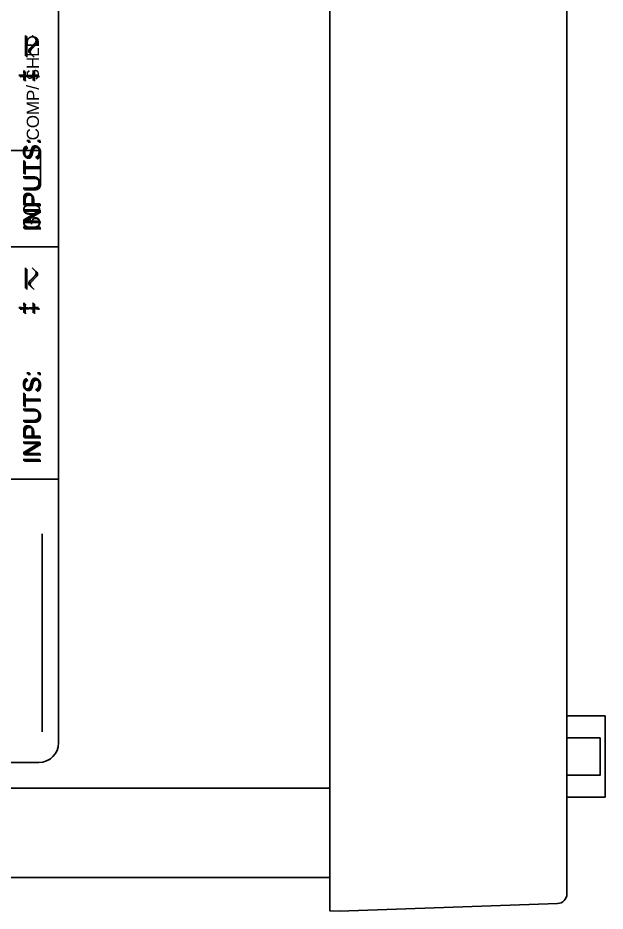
# Model space of a CAD drawing. Extents: x 0.5 to 23.7, y 0.2 to 17.2.
# Drawn here: x 13.1 to 15.488, y 1.73 to 5.363 of the extents above; entities that cross this region are included whole.
import ezdxf

# ---------------------------------------------------------------- set-up
doc = ezdxf.new("R2010")
doc.units = 0
doc.header["$MEASUREMENT"] = 0
for name, color, linetype in [('2_02__B-___3__DI___4__DO__', 7, 'CONTINUOUS'), ('2_03__1-___4__DI___4__DO__', 7, 'CONTINUOUS'), ('2_04__C-___4__DI___4__DO__', 7, 'CONTINUOUS'), ('2_06__9-___10__RTD_INPUTS', 7, 'CONTINUOUS'), ('2_07__3-___8__DI', 7, 'CONTINUOUS'), ('2_08__D-___4__DI___3__DO__', 7, 'CONTINUOUS'), ('3_02__B-___3__DI___4__DO__', 7, 'CONTINUOUS'), ('3_03__1-___4__DI___4__DO__', 7, 'CONTINUOUS'), ('3_04__C-___4__DI___4__DO__', 7, 'CONTINUOUS'), ('3_06__3-___8__DI', 7, 'CONTINUOUS'), ('3_07__D-___4__DI___3__DO__', 7, 'CONTINUOUS'), ('4_02__B-_A-___3__DI___4__D', 7, 'CONTINUOUS'), ('4_03__1-_A-___4__DI___4__D', 7, 'CONTINUOUS'), ('4_04__C-_A-___4__DI___4__D', 7, 'CONTINUOUS'), ('4_06__9-_A-___10__RTD_INPU', 7, 'CONTINUOUS'), ('4_07__3-_A-___8__DI____1__', 7, 'CONTINUOUS'), ('4_08__D-_A-___4__DI___3__D', 7, 'CONTINUOUS'), ('4_10__B-_7-___3__DI___4__D', 7, 'CONTINUOUS'), ('4_11__1-_7-___4__DI___4__D', 7, 'CONTINUOUS'), ('4_12__C-_7-___4__DI___4__D', 7, 'CONTINUOUS'), ('4_14__9-_7-___10__RTD_INPU', 7, 'CONTINUOUS'), ('4_15__3-_7-___8__DI____1__', 7, 'CONTINUOUS'), ('4_16__D-_7-___4__DI___3__D', 7, 'CONTINUOUS'), ('6_00____DWG', 7, 'CONTINUOUS')]:
    doc.layers.add(name, color=color, linetype=linetype)
doc.styles.add('ARIAL', font='arial.ttf')

msp = doc.modelspace()

# ---------------------------------------------------------------- linework, layer by layer
at = {"layer": '2_02__B-___3__DI___4__DO__'}
msp.add_lwpolyline([(13.1329, 5.2074), (13.1329, 5.2904)], dxfattribs=at)
msp.add_lwpolyline([(13.1619, 5.2074), (13.1481, 5.2214, -0.328455), (13.1502, 5.2374), (13.1724, 5.2597, 0.339292), (13.1744, 5.2756), (13.1599, 5.2904)], format="xyb", dxfattribs=at)
at = {"layer": '2_03__1-___4__DI___4__DO__'}
msp.add_lwpolyline([(13.1329, 5.2074), (13.1329, 5.2904)], dxfattribs=at)
msp.add_lwpolyline([(13.1619, 5.2074), (13.1481, 5.2214, -0.328455), (13.1502, 5.2374), (13.1724, 5.2597, 0.339292), (13.1744, 5.2756), (13.1599, 5.2904)], format="xyb", dxfattribs=at)
at = {"layer": '2_04__C-___4__DI___4__DO__'}
msp.add_lwpolyline([(13.1329, 5.2075), (13.1329, 5.2905)], dxfattribs=at)
msp.add_lwpolyline([(13.1619, 5.2075), (13.1481, 5.2215, -0.328455), (13.1502, 5.2375), (13.1724, 5.2598, 0.339292), (13.1744, 5.2757), (13.1599, 5.2905)], format="xyb", dxfattribs=at)
at = {"layer": '2_06__9-___10__RTD_INPUTS'}
msp.add_lwpolyline([(13.0568, 4.8234), (13.1918, 4.8234), (13.1918, 4.6884)], dxfattribs=at)
at = {"layer": '2_07__3-___8__DI'}
msp.add_lwpolyline([(13.1368, 5.2035), (13.1368, 5.2865)], dxfattribs=at)
msp.add_lwpolyline([(13.1658, 5.2035), (13.152, 5.2175, -0.328455), (13.1541, 5.2335), (13.1762, 5.2558, 0.339292), (13.1783, 5.2717), (13.1638, 5.2865)], format="xyb", dxfattribs=at)
at = {"layer": '2_08__D-___4__DI___3__DO__'}
msp.add_lwpolyline([(13.1312, 5.2083), (13.1312, 5.2913)], dxfattribs=at)
msp.add_lwpolyline([(13.1602, 5.2083), (13.1464, 5.2223, -0.328455), (13.1485, 5.2383), (13.1707, 5.2606, 0.339292), (13.1727, 5.2765), (13.1582, 5.2913)], format="xyb", dxfattribs=at)
at = {"layer": '3_02__B-___3__DI___4__DO__'}
msp.add_lwpolyline([(13.1329, 4.2624), (13.1329, 4.3454)], dxfattribs=at)
msp.add_lwpolyline([(13.1619, 4.2624), (13.1481, 4.2764, -0.328455), (13.1502, 4.2924), (13.1724, 4.3147, 0.339292), (13.1744, 4.3306), (13.1599, 4.3454)], format="xyb", dxfattribs=at)
at = {"layer": '3_03__1-___4__DI___4__DO__'}
msp.add_lwpolyline([(13.1329, 4.2624), (13.1329, 4.3454)], dxfattribs=at)
msp.add_lwpolyline([(13.1619, 4.2624), (13.1481, 4.2764, -0.328455), (13.1502, 4.2924), (13.1724, 4.3147, 0.339292), (13.1744, 4.3306), (13.1599, 4.3454)], format="xyb", dxfattribs=at)
at = {"layer": '3_04__C-___4__DI___4__DO__'}
msp.add_lwpolyline([(13.1329, 4.2625), (13.1329, 4.3455)], dxfattribs=at)
msp.add_lwpolyline([(13.1619, 4.2625), (13.1481, 4.2765, -0.328455), (13.1502, 4.2925), (13.1724, 4.3147, 0.339292), (13.1744, 4.3307), (13.1599, 4.3455)], format="xyb", dxfattribs=at)
at = {"layer": '3_06__3-___8__DI'}
msp.add_lwpolyline([(13.1368, 4.2585), (13.1368, 4.3415)], dxfattribs=at)
msp.add_lwpolyline([(13.1658, 4.2585), (13.152, 4.2725, -0.328455), (13.1541, 4.2885), (13.1762, 4.3108, 0.339292), (13.1783, 4.3267), (13.1638, 4.3415)], format="xyb", dxfattribs=at)
at = {"layer": '3_07__D-___4__DI___3__DO__'}
msp.add_lwpolyline([(13.1312, 4.2633), (13.1312, 4.3463)], dxfattribs=at)
msp.add_lwpolyline([(13.1602, 4.2633), (13.1464, 4.2773, -0.328455), (13.1485, 4.2933), (13.1707, 4.3156, 0.339292), (13.1727, 4.3315), (13.1582, 4.3463)], format="xyb", dxfattribs=at)
at = {"layer": '4_02__B-_A-___3__DI___4__D'}
msp.add_lwpolyline([(13.1329, 5.2074), (13.1329, 5.2904)], dxfattribs=at)
msp.add_lwpolyline([(13.1619, 5.2074), (13.1481, 5.2214, -0.328455), (13.1502, 5.2374), (13.1724, 5.2597, 0.339292), (13.1744, 5.2756), (13.1599, 5.2904)], format="xyb", dxfattribs=at)
at = {"layer": '4_03__1-_A-___4__DI___4__D'}
msp.add_lwpolyline([(13.1329, 5.2074), (13.1329, 5.2904)], dxfattribs=at)
msp.add_lwpolyline([(13.1619, 5.2074), (13.1481, 5.2214, -0.328455), (13.1502, 5.2374), (13.1724, 5.2597, 0.339292), (13.1744, 5.2756), (13.1599, 5.2904)], format="xyb", dxfattribs=at)
at = {"layer": '4_04__C-_A-___4__DI___4__D'}
msp.add_lwpolyline([(13.1329, 5.2075), (13.1329, 5.2905)], dxfattribs=at)
msp.add_lwpolyline([(13.1619, 5.2075), (13.1481, 5.2215, -0.328455), (13.1502, 5.2375), (13.1724, 5.2597, 0.339292), (13.1744, 5.2757), (13.1599, 5.2905)], format="xyb", dxfattribs=at)
at = {"layer": '4_06__9-_A-___10__RTD_INPU'}
msp.add_lwpolyline([(13.0568, 4.8234), (13.1918, 4.8234), (13.1918, 4.6884)], dxfattribs=at)
at = {"layer": '4_07__3-_A-___8__DI____1__'}
msp.add_lwpolyline([(13.1368, 5.2035), (13.1368, 5.2865)], dxfattribs=at)
msp.add_lwpolyline([(13.1658, 5.2035), (13.152, 5.2175, -0.328455), (13.1541, 5.2335), (13.1762, 5.2558, 0.339292), (13.1783, 5.2717), (13.1638, 5.2865)], format="xyb", dxfattribs=at)
at = {"layer": '4_08__D-_A-___4__DI___3__D'}
msp.add_lwpolyline([(13.1312, 5.2083), (13.1312, 5.2913)], dxfattribs=at)
msp.add_lwpolyline([(13.1602, 5.2083), (13.1464, 5.2223, -0.328455), (13.1485, 5.2383), (13.1707, 5.2605, 0.339292), (13.1727, 5.2765), (13.1582, 5.2913)], format="xyb", dxfattribs=at)
at = {"layer": '4_10__B-_7-___3__DI___4__D'}
msp.add_lwpolyline([(13.1329, 5.2074), (13.1329, 5.2904)], dxfattribs=at)
msp.add_lwpolyline([(13.1619, 5.2074), (13.1481, 5.2214, -0.328455), (13.1502, 5.2374), (13.1724, 5.2597, 0.339292), (13.1744, 5.2756), (13.1599, 5.2904)], format="xyb", dxfattribs=at)
at = {"layer": '4_11__1-_7-___4__DI___4__D'}
msp.add_lwpolyline([(13.1329, 5.2074), (13.1329, 5.2904)], dxfattribs=at)
msp.add_lwpolyline([(13.1619, 5.2074), (13.1481, 5.2214, -0.328455), (13.1502, 5.2374), (13.1724, 5.2597, 0.339292), (13.1744, 5.2756), (13.1599, 5.2904)], format="xyb", dxfattribs=at)
at = {"layer": '4_12__C-_7-___4__DI___4__D'}
msp.add_lwpolyline([(13.1329, 5.2075), (13.1329, 5.2905)], dxfattribs=at)
msp.add_lwpolyline([(13.1619, 5.2075), (13.1481, 5.2215, -0.328455), (13.1502, 5.2375), (13.1724, 5.2598, 0.339292), (13.1744, 5.2757), (13.1599, 5.2905)], format="xyb", dxfattribs=at)
at = {"layer": '4_14__9-_7-___10__RTD_INPU'}
msp.add_lwpolyline([(13.0568, 4.8234), (13.1918, 4.8234), (13.1918, 4.6884)], dxfattribs=at)
at = {"layer": '4_15__3-_7-___8__DI____1__'}
msp.add_lwpolyline([(13.1368, 5.2035), (13.1368, 5.2865)], dxfattribs=at)
msp.add_lwpolyline([(13.1658, 5.2035), (13.152, 5.2175, -0.328455), (13.1541, 5.2335), (13.1762, 5.2558, 0.339292), (13.1783, 5.2717), (13.1638, 5.2865)], format="xyb", dxfattribs=at)
at = {"layer": '4_16__D-_7-___4__DI___3__D'}
msp.add_lwpolyline([(13.1312, 5.2083), (13.1312, 5.2912)], dxfattribs=at)
msp.add_lwpolyline([(13.1602, 5.2083), (13.1464, 5.2223, -0.328455), (13.1485, 5.2382), (13.1707, 5.2605, 0.339292), (13.1727, 5.2765), (13.1582, 5.2912)], format="xyb", dxfattribs=at)
at = {"layer": '6_00____DWG'}
for points in [[(15.2945, 9.2558), (14.408, 9.2867), (14.368, 9.2853), (14.368, 1.7319), (14.408, 1.7305), (15.2945, 1.7614, 0.404026), (15.3325, 1.8008), (15.3325, 9.2164, 0.404026)], [(13.1859, 8.6601), (9.476, 8.6601, 0.414213), (9.396, 8.5801), (9.396, 2.4152, 0.414212), (9.476, 2.3352), (13.1859, 2.3352, 0.414211), (13.2659, 2.4152), (13.2659, 8.5801, 0.414219)]]:
    msp.add_lwpolyline(points, format="xyb", close=True, dxfattribs=at)
for points in [[(14.368, 1.8669), (9.2287, 1.8669), (9.2287, 9.1503), (14.368, 9.1503)], [(13.2659, 8.5801), (13.2659, 2.4152), (13.2659, 2.4152), (13.2643, 2.3991), (13.2596, 2.384), (13.2523, 2.3705), (13.2425, 2.3586), (13.2307, 2.3488), (13.2171, 2.3415), (13.202, 2.3368), (13.1859, 2.3352), (9.476, 2.3352), (9.4598, 2.3368), (9.4448, 2.3415), (9.4312, 2.3488), (9.4194, 2.3586), (9.4096, 2.3705), (9.4023, 2.384), (9.3976, 2.3991), (9.396, 2.4152), (9.396, 8.5801)], [(13.2659, 4.4318), (9.396, 4.4318)], [(13.2659, 3.4868), (9.396, 3.4868)], [(13.1985, 2.4602), (13.1985, 3.2652)], [(15.3325, 2.524), (15.4879, 2.524), (15.488, 2.194), (15.3325, 2.194)], [(15.3325, 2.435), (15.4676, 2.435), (15.4676, 2.283), (15.3325, 2.283)], [(9.2287, 2.231), (14.368, 2.231)]]:
    msp.add_lwpolyline(points, dxfattribs=at)

# ---------------------------------------------------------------- texts
at = {"layer": '2_02__B-___3__DI___4__DO__', "style": 'ARIAL'}
for s, height, p in [('‡', 0.0688, (13.1779, 5.1015)), ('INPUTS:', 0.06883, (13.1908, 4.4966))]:
    msp.add_text(s, height=height, rotation=90, dxfattribs=at).set_placement(p)
at = {"layer": '2_03__1-___4__DI___4__DO__', "style": 'ARIAL'}
for s, height, p in [('‡', 0.0688, (13.1779, 5.1015)), ('INPUTS:', 0.06883, (13.1908, 4.4966))]:
    msp.add_text(s, height=height, rotation=90, dxfattribs=at).set_placement(p)
at = {"layer": '2_04__C-___4__DI___4__DO__', "style": 'ARIAL'}
for s, height, p in [('‡', 0.0688, (13.1779, 5.1016)), ('INPUTS:', 0.06883, (13.1908, 4.4967))]:
    msp.add_text(s, height=height, rotation=90, dxfattribs=at).set_placement(p)
at = {"layer": '2_06__9-___10__RTD_INPUTS', "style": 'ARIAL'}
for s, height, p in [('COMP/ SHLD', 0.04917, (13.1855, 4.8647)), ('30', 0.06883, (13.1907, 4.5037))]:
    msp.add_text(s, height=height, rotation=90, dxfattribs=at).set_placement(p)
at = {"layer": '2_07__3-___8__DI', "style": 'ARIAL'}
for s, height, p in [('‡', 0.0688, (13.1817, 5.0976)), ('INPUTS:', 0.06883, (13.1946, 4.4927))]:
    msp.add_text(s, height=height, rotation=90, dxfattribs=at).set_placement(p)
at = {"layer": '2_08__D-___4__DI___3__DO__', "style": 'ARIAL'}
for s, height, p in [('‡', 0.0688, (13.1761, 5.1024)), ('INPUTS:', 0.06883, (13.1891, 4.4975))]:
    msp.add_text(s, height=height, rotation=90, dxfattribs=at).set_placement(p)
at = {"layer": '3_02__B-___3__DI___4__DO__', "style": 'ARIAL'}
for s, height, p in [('‡', 0.0688, (13.1779, 4.1565)), ('INPUTS:', 0.06883, (13.1908, 3.5516))]:
    msp.add_text(s, height=height, rotation=90, dxfattribs=at).set_placement(p)
at = {"layer": '3_03__1-___4__DI___4__DO__', "style": 'ARIAL'}
for s, height, p in [('‡', 0.0688, (13.1779, 4.1565)), ('INPUTS:', 0.06883, (13.1908, 3.5516))]:
    msp.add_text(s, height=height, rotation=90, dxfattribs=at).set_placement(p)
at = {"layer": '3_04__C-___4__DI___4__DO__', "style": 'ARIAL'}
for s, height, p in [('‡', 0.0688, (13.1779, 4.1566)), ('INPUTS:', 0.06883, (13.1908, 3.5516))]:
    msp.add_text(s, height=height, rotation=90, dxfattribs=at).set_placement(p)
at = {"layer": '3_06__3-___8__DI', "style": 'ARIAL'}
for s, height, p in [('‡', 0.0688, (13.1817, 4.1526)), ('INPUTS:', 0.06883, (13.1946, 3.5477))]:
    msp.add_text(s, height=height, rotation=90, dxfattribs=at).set_placement(p)
at = {"layer": '3_07__D-___4__DI___3__DO__', "style": 'ARIAL'}
for s, height, p in [('‡', 0.0688, (13.1761, 4.1574)), ('INPUTS:', 0.06883, (13.1891, 3.5525))]:
    msp.add_text(s, height=height, rotation=90, dxfattribs=at).set_placement(p)
at = {"layer": '4_02__B-_A-___3__DI___4__D', "style": 'ARIAL'}
for s, height, p in [('‡', 0.0688, (13.1779, 5.1015)), ('INPUTS:', 0.06883, (13.1908, 4.4966))]:
    msp.add_text(s, height=height, rotation=90, dxfattribs=at).set_placement(p)
at = {"layer": '4_03__1-_A-___4__DI___4__D', "style": 'ARIAL'}
for s, height, p in [('‡', 0.0688, (13.1779, 5.1015)), ('INPUTS:', 0.06883, (13.1908, 4.4966))]:
    msp.add_text(s, height=height, rotation=90, dxfattribs=at).set_placement(p)
at = {"layer": '4_04__C-_A-___4__DI___4__D', "style": 'ARIAL'}
for s, height, p in [('‡', 0.0688, (13.1779, 5.1016)), ('INPUTS:', 0.06883, (13.1908, 4.4966))]:
    msp.add_text(s, height=height, rotation=90, dxfattribs=at).set_placement(p)
at = {"layer": '4_06__9-_A-___10__RTD_INPU', "style": 'ARIAL'}
for s, height, p in [('COMP/ SHLD', 0.04917, (13.1855, 4.8647)), ('30', 0.06883, (13.1907, 4.5037))]:
    msp.add_text(s, height=height, rotation=90, dxfattribs=at).set_placement(p)
at = {"layer": '4_07__3-_A-___8__DI____1__', "style": 'ARIAL'}
for s, height, p in [('‡', 0.0688, (13.1817, 5.0976)), ('INPUTS:', 0.06883, (13.1946, 4.4927))]:
    msp.add_text(s, height=height, rotation=90, dxfattribs=at).set_placement(p)
at = {"layer": '4_08__D-_A-___4__DI___3__D', "style": 'ARIAL'}
for s, height, p in [('‡', 0.0688, (13.1761, 5.1024)), ('INPUTS:', 0.06883, (13.1891, 4.4974))]:
    msp.add_text(s, height=height, rotation=90, dxfattribs=at).set_placement(p)
at = {"layer": '4_10__B-_7-___3__DI___4__D', "style": 'ARIAL'}
for s, height, p in [('‡', 0.0688, (13.1779, 5.1015)), ('INPUTS:', 0.06883, (13.1908, 4.4966))]:
    msp.add_text(s, height=height, rotation=90, dxfattribs=at).set_placement(p)
at = {"layer": '4_11__1-_7-___4__DI___4__D', "style": 'ARIAL'}
for s, height, p in [('‡', 0.0688, (13.1779, 5.1015)), ('INPUTS:', 0.06883, (13.1908, 4.4966))]:
    msp.add_text(s, height=height, rotation=90, dxfattribs=at).set_placement(p)
at = {"layer": '4_12__C-_7-___4__DI___4__D', "style": 'ARIAL'}
for s, height, p in [('‡', 0.0688, (13.1779, 5.1016)), ('INPUTS:', 0.06883, (13.1908, 4.4967))]:
    msp.add_text(s, height=height, rotation=90, dxfattribs=at).set_placement(p)
at = {"layer": '4_14__9-_7-___10__RTD_INPU', "style": 'ARIAL'}
for s, height, p in [('COMP/ SHLD', 0.04917, (13.1855, 4.8647)), ('30', 0.06883, (13.1907, 4.5037))]:
    msp.add_text(s, height=height, rotation=90, dxfattribs=at).set_placement(p)
at = {"layer": '4_15__3-_7-___8__DI____1__', "style": 'ARIAL'}
for s, height, p in [('‡', 0.0688, (13.1817, 5.0976)), ('INPUTS:', 0.06883, (13.1946, 4.4927))]:
    msp.add_text(s, height=height, rotation=90, dxfattribs=at).set_placement(p)
at = {"layer": '4_16__D-_7-___4__DI___3__D', "style": 'ARIAL'}
for s, height, p in [('‡', 0.0688, (13.1761, 5.1024)), ('INPUTS:', 0.06883, (13.1891, 4.4974))]:
    msp.add_text(s, height=height, rotation=90, dxfattribs=at).set_placement(p)

doc.saveas('drawing.dxf')
